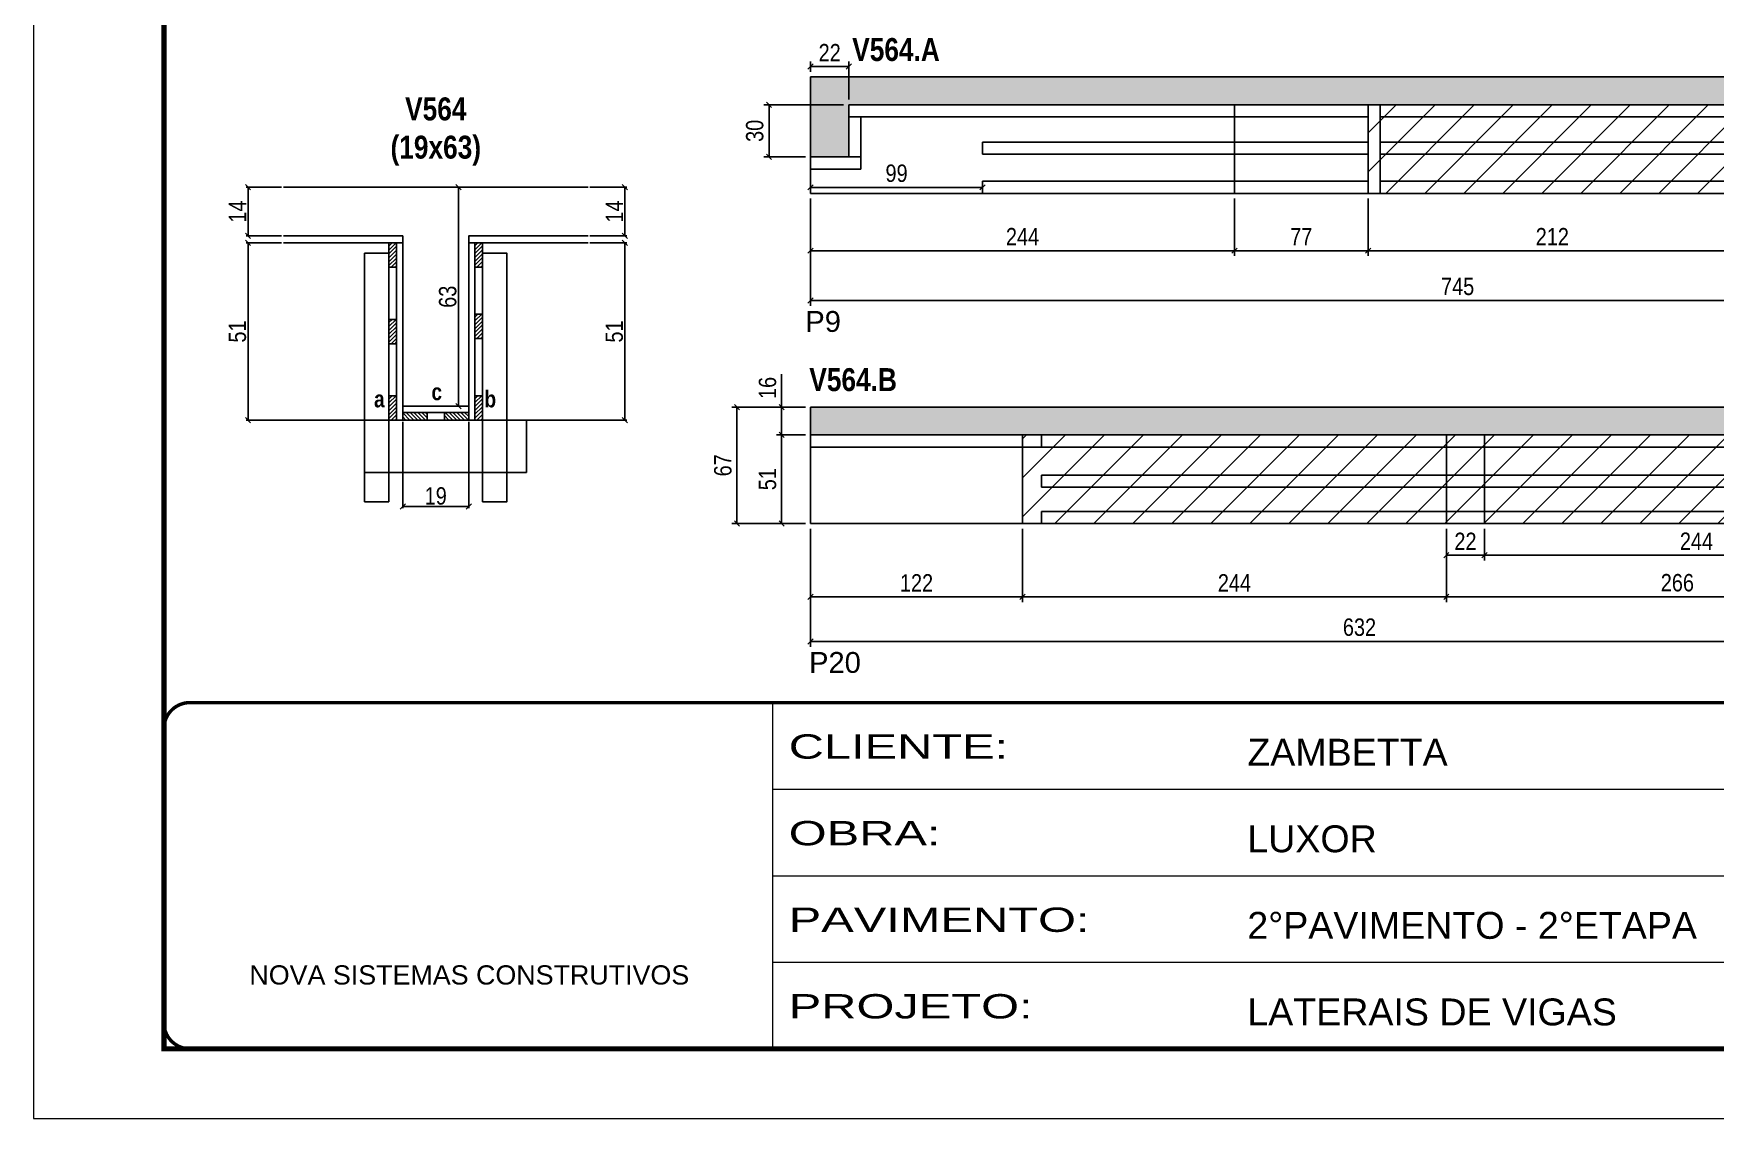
# Model space of a CAD drawing. Extents: x -15895 to 12929, y -2522 to 15173.
# Drawn here: x 3309 to 4278, y 7815 to 8439 of the extents above; entities that cross this region are included whole.
import ezdxf

# ---------------------------------------------------------------- set-up
doc = ezdxf.new("R2010")
doc.units = 0
doc.header["$PDMODE"] = 35
doc.header["$PDSIZE"] = -10
doc.linetypes.add('CONTINUO', pattern=[0])
doc.linetypes.add('DASHED', pattern=[0.75, 0.5, -0.25])
for name, color, linetype in [('5', 5, 'Continuous'), ('COTA', 241, 'Continuous'), ('detalhes', 4, 'Continuous'), ('NOMENCLATURA', 7, 'Continuous'), ('Painéis', 200, 'Continuous'), ('SARR_2.2x7', 40, 'Continuous'), ('SARR_3.5x7', 81, 'Continuous')]:
    doc.layers.add(name, color=color, linetype=linetype)
for name, color, linetype, lineweight in [('CONCRETO', 251, 'Continuous', 25), ('Folhas', 255, 'Continuous', 9), ('Hachura', 251, 'Continuous', 9), ('SARRAFO DE PRESSAO', 251, 'DASHED', 9)]:
    doc.layers.add(name, color=color, linetype=linetype, lineweight=lineweight)
doc.styles.add('ARIAL', font='arial.ttf')
doc.styles.add('COTA TECNICA', font='techl___.ttf', dxfattribs={"height": 10})
doc.styles.add('COTA TECNICA 2X', font='techl___.ttf', dxfattribs={"height": 10})
doc.styles.get("Standard").update_dxf_attribs({"font": 'arial.ttf'})
doc.styles.add('TECNICA', font='techb___.ttf', dxfattribs={"height": 10})
doc.styles.add('Tecnologia', font='')
doc.styles.get('Tecnologia').set_extended_font_data('Forgotten Futurist')
doc.dimstyles.new('PAINEL', dxfattribs={"dimtxt": 10, "dimasz": 3, "dimexe": 3, "dimexo": 3, "dimgap": 3, "dimtad": 1, "dimdec": 1, "dimzin": 12, "dimdsep": 46, "dimtxsty": 'COTA TECNICA', "dimblk1": 'OBLIQUE', "dimblk2": 'OBLIQUE', "dimsah": 1, "dimcen": 0.9, "dimclrd": 4, "dimclre": 4, "dimclrt": 240, "dimadec": 1, "dimazin": 3, "dimtfac": 1, "dimtdec": 1, "dimtmove": 0, "dimatfit": 3, "dimfxl": 1, "dimtolj": 1, "dimtzin": 12, "dimarcsym": 0})
doc.dimstyles.new('SECAO', dxfattribs={"dimscale": 0.333333, "dimtxt": 5, "dimasz": 9, "dimexe": 3, "dimexo": 3, "dimgap": 3, "dimtad": 1, "dimdec": 1, "dimlfac": 0.5, "dimzin": 12, "dimdsep": 46, "dimtxsty": 'COTA TECNICA 2X', "dimblk1": 'OBLIQUE', "dimblk2": 'OBLIQUE', "dimsah": 1, "dimcen": 0.9, "dimclrd": 4, "dimclre": 4, "dimclrt": 240, "dimadec": 1, "dimazin": 3, "dimtfac": 1, "dimtdec": 1, "dimtmove": 0, "dimatfit": 3, "dimfxl": 1, "dimtolj": 1, "dimtzin": 12, "dimarcsym": 0})
pattern_1 = [(135, (36757.3863, -115295.423), (-1.122532015, -1.122532015), [])]
pattern_2 = [(45, (-119998.322, -24916.792), (-1.122532015, 1.122532015), [])]
pattern_3 = [(45, (-119998.322, -25004.792), (-1.122532015, 1.122532015), [])]

# ---------------------------------------------------------------- blocks, each defined once
blk = doc.blocks.new('9999999999')
at = {"color": 30, "linetype": 'CONTINUO'}
for p, q in [((98564.56, 34230.21), (98564.56, 34429.45)), ((98564.56, 34379.64), (99583.98, 34379.64)), ((98564.56, 34329.83), (99487.98, 34329.83)), ((98564.56, 34280.02), (99487.98, 34280.02))]:
    blk.add_line(p, q, dxfattribs=at)
at = {"color": 30, "linetype": 'CONTINUO', "const_width": 2}
blk.add_lwpolyline([(99583.98, 34230.21), (99583.98, 34414.45, 0.414214), (99568.98, 34429.45), (98228.98, 34429.45, 0.414214), (98213.98, 34414.45), (98213.98, 34245.21, 0.414214), (98228.98, 34230.21), (99583.98, 34230.21)], format="xyb", dxfattribs=at)
at = {"layer": 'Folhas'}
blk.add_lwpolyline([(98138.98, 34190.21), (99623.98, 34190.21), (99623.98, 35240.21), (98138.98, 35240.21)], close=True, dxfattribs=at)
at = {"layer": 'Folhas', "color": 30, "const_width": 3}
blk.add_lwpolyline([(98213.98, 34230.21), (99583.98, 34230.21), (99583.98, 35200.21), (98213.98, 35200.21)], close=True, dxfattribs=at)
at = {"color": 7, "linetype": 'Continuous', "ltscale": 5, "style": 'ARIAL'}
for s, height, p in [('ZAMBETTA', 15.483, (98837.68, 34393.13)), ('LUXOR', 15.483, (98837.68, 34343.32)), ('2°PAVIMENTO - 2°ETAPA', 15.4829, (98837.68, 34293.51)), ('NOVA SISTEMAS CONSTRUTIVOS', 11.0592, (98263.19, 34267.21)), ('LATERAIS DE VIGAS', 15.4829, (98837.68, 34243.7))]:
    blk.add_text(s, height=height, dxfattribs=at).set_placement(p)
at = {"layer": 'Folhas', "color": 7, "style": 'Tecnologia', "width": 1.5}
for s, p in [('CLIENTE:', (98573.65, 34397.17)), ('OBRA:', (98573.65, 34347.31)), ('PAVIMENTO:', (98573.65, 34297.5)), ('PROJETO:', (98573.65, 34247.69))]:
    blk.add_text(s, height=14, dxfattribs=at).set_placement(p)
blk = doc.blocks.new('_Oblique')
at = {"color": 0, "linetype": 'ByBlock', "lineweight": -2}
blk.add_line((-0.5, -0.5), (0.5, 0.5), dxfattribs=at)
blk = doc.blocks.new('*D818')
at = {"layer": 'COTA', "color": 4, "lineweight": -2, "transparency": 16777216}
for p, q in [((3521.85, 8215.75), (3521.85, 8166)), ((3559.85, 8215.75), (3559.85, 8166)), ((3559.85, 8167), (3521.85, 8167))]:
    blk.add_line(p, q, dxfattribs=at)
at = {"layer": 'Defpoints', "color": 0, "transparency": 16777216}
for p in [(3521.85, 8216.75), (3559.85, 8216.75), (3521.85, 8167)]:
    blk.add_point(p, dxfattribs=at)
at = {"layer": 'COTA', "color": 4, "lineweight": -2, "transparency": 16777216, "xscale": 3, "yscale": 3, "zscale": 3, "rotation": 180}
blk.add_blockref('_Oblique', (3521.85, 8167), dxfattribs=at)
at = {"layer": 'COTA', "color": 4, "lineweight": -2, "transparency": 16777216, "xscale": 3, "yscale": 3, "zscale": 3}
blk.add_blockref('_Oblique', (3559.85, 8167), dxfattribs=at)
at = {"layer": 'COTA', "color": 240, "transparency": 16777216, "insert": (3540.85, 8173.08), "char_height": 10, "attachment_point": 5, "style": 'COTA TECNICA 2X'}
blk.add_mtext('\\A1;19', dxfattribs=at)
blk = doc.blocks.new('*D819')
at = {"layer": 'COTA', "color": 4, "lineweight": -2, "transparency": 16777216}
for p, q in [((3452.15, 8318.75), (3431.8, 8318.75)), ((3432.8, 8318.75), (3432.8, 8216.75)), ((3512.85, 8216.75), (3431.8, 8216.75))]:
    blk.add_line(p, q, dxfattribs=at)
at = {"layer": 'Defpoints', "color": 0, "transparency": 16777216}
for p in [(3453.15, 8318.75), (3432.8, 8216.75), (3513.85, 8216.75, 0)]:
    blk.add_point(p, dxfattribs=at)
at = {"layer": 'COTA', "color": 4, "lineweight": -2, "transparency": 16777216, "xscale": 3, "yscale": 3, "zscale": 3}
for p, rotation in [((3432.8, 8318.75), 90), ((3432.8, 8216.75), 270)]:
    blk.add_blockref('_Oblique', p, dxfattribs=dict(at, rotation=rotation))
at = {"layer": 'COTA', "color": 240, "transparency": 16777216, "insert": (3426.69, 8267.75), "char_height": 10, "attachment_point": 5, "rotation": 90, "style": 'COTA TECNICA 2X'}
blk.add_mtext('\\A1;51', dxfattribs=at)
blk = doc.blocks.new('*D820')
at = {"layer": 'COTA', "color": 4, "lineweight": -2, "transparency": 16777216}
for p, q in [((3629.55, 8318.75), (3650.77, 8318.75)), ((3649.77, 8318.75), (3649.77, 8216.75)), ((3568.85, 8216.75), (3650.77, 8216.75))]:
    blk.add_line(p, q, dxfattribs=at)
at = {"layer": 'Defpoints', "color": 0, "transparency": 16777216}
for p in [(3628.55, 8318.75), (3567.85, 8216.75, 0), (3649.77, 8216.75)]:
    blk.add_point(p, dxfattribs=at)
at = {"layer": 'COTA', "color": 4, "lineweight": -2, "transparency": 16777216, "xscale": 3, "yscale": 3, "zscale": 3}
for p, rotation in [((3649.77, 8318.75), 90), ((3649.77, 8216.75), 270)]:
    blk.add_blockref('_Oblique', p, dxfattribs=dict(at, rotation=rotation))
at = {"layer": 'COTA', "color": 240, "transparency": 16777216, "insert": (3643.66, 8267.75), "char_height": 10, "attachment_point": 5, "rotation": 90, "style": 'COTA TECNICA 2X'}
blk.add_mtext('\\A1;51', dxfattribs=at)
blk = doc.blocks.new('*D821')
at = {"layer": 'COTA', "color": 4, "lineweight": -2, "transparency": 16777216}
for p, q in [((3558.85, 8350.75), (3552.99, 8350.75)), ((3553.99, 8224.75), (3553.99, 8350.75)), ((3558.85, 8224.75), (3552.99, 8224.75))]:
    blk.add_line(p, q, dxfattribs=at)
at = {"layer": 'Defpoints', "color": 0, "transparency": 16777216}
for p in [(3553.99, 8350.75), (3559.85, 8350.75), (3559.85, 8224.75)]:
    blk.add_point(p, dxfattribs=at)
at = {"layer": 'COTA', "color": 4, "lineweight": -2, "transparency": 16777216, "xscale": 3, "yscale": 3, "zscale": 3}
for p, rotation in [((3553.99, 8350.75), 90), ((3553.99, 8224.75), 270)]:
    blk.add_blockref('_Oblique', p, dxfattribs=dict(at, rotation=rotation))
at = {"layer": 'COTA', "color": 240, "transparency": 16777216, "insert": (3547.77, 8287.75), "char_height": 10, "attachment_point": 5, "rotation": 90, "style": 'COTA TECNICA 2X'}
blk.add_mtext('\\A1;63', dxfattribs=at)
blk = doc.blocks.new('*D822')
at = {"layer": 'COTA', "color": 4, "lineweight": -2, "transparency": 16777216}
for p, q in [((3629.55, 8350.75), (3650.77, 8350.75)), ((3649.77, 8322.75), (3649.77, 8350.75)), ((3629.55, 8322.75), (3650.77, 8322.75))]:
    blk.add_line(p, q, dxfattribs=at)
at = {"layer": 'Defpoints', "color": 0, "transparency": 16777216}
for p in [(3628.55, 8350.75), (3649.77, 8350.75), (3628.55, 8322.75)]:
    blk.add_point(p, dxfattribs=at)
at = {"layer": 'COTA', "color": 4, "lineweight": -2, "transparency": 16777216, "xscale": 3, "yscale": 3, "zscale": 3}
for p, rotation in [((3649.77, 8350.75), 90), ((3649.77, 8322.75), 270)]:
    blk.add_blockref('_Oblique', p, dxfattribs=dict(at, rotation=rotation))
at = {"layer": 'COTA', "color": 240, "transparency": 16777216, "insert": (3643.69, 8336.75), "char_height": 10, "attachment_point": 5, "rotation": 90, "style": 'COTA TECNICA 2X'}
blk.add_mtext('\\A1;14', dxfattribs=at)
blk = doc.blocks.new('*D829')
at = {"layer": 'COTA', "color": 4, "lineweight": -2, "transparency": 16777216}
for p, q in [((3452.15, 8350.75), (3431.8, 8350.75)), ((3432.8, 8322.75), (3432.8, 8350.75)), ((3452.15, 8322.75), (3431.8, 8322.75))]:
    blk.add_line(p, q, dxfattribs=at)
at = {"layer": 'Defpoints', "color": 0, "transparency": 16777216}
for p in [(3432.8, 8350.75), (3453.15, 8350.75), (3453.15, 8322.75)]:
    blk.add_point(p, dxfattribs=at)
at = {"layer": 'COTA', "color": 4, "lineweight": -2, "transparency": 16777216, "xscale": 3, "yscale": 3, "zscale": 3}
for p, rotation in [((3432.8, 8350.75), 90), ((3432.8, 8322.75), 270)]:
    blk.add_blockref('_Oblique', p, dxfattribs=dict(at, rotation=rotation))
at = {"layer": 'COTA', "color": 240, "transparency": 16777216, "insert": (3426.73, 8336.75), "char_height": 10, "attachment_point": 5, "rotation": 90, "style": 'COTA TECNICA 2X'}
blk.add_mtext('\\A1;14', dxfattribs=at)
blk = doc.blocks.new('*D823')
at = {"layer": 'COTA', "color": 4, "lineweight": -2, "transparency": 16777216}
for p, q in [((3756.64, 8154.27), (3756.64, 8086.33)), ((4388.64, 8154.27), (4388.64, 8086.33)), ((4388.64, 8089.33), (3756.64, 8089.33))]:
    blk.add_line(p, q, dxfattribs=at)
at = {"layer": 'Defpoints', "color": 0, "transparency": 16777216}
for p in [(3756.64, 8157.27), (4388.64, 8157.27), (3756.64, 8089.33)]:
    blk.add_point(p, dxfattribs=at)
at = {"layer": 'COTA', "color": 4, "lineweight": -2, "transparency": 16777216, "xscale": 3, "yscale": 3, "zscale": 3, "rotation": 180}
blk.add_blockref('_Oblique', (3756.64, 8089.33), dxfattribs=at)
at = {"layer": 'COTA', "color": 4, "lineweight": -2, "transparency": 16777216, "xscale": 3, "yscale": 3, "zscale": 3}
blk.add_blockref('_Oblique', (4388.64, 8089.33), dxfattribs=at)
at = {"layer": 'COTA', "color": 240, "transparency": 16777216, "insert": (4072.64, 8097.55), "char_height": 10, "attachment_point": 5, "style": 'COTA TECNICA'}
blk.add_mtext('\\A1;632', dxfattribs=at)
blk = doc.blocks.new('*D824')
at = {"layer": 'COTA', "color": 4, "lineweight": -2, "transparency": 16777216}
for p, q in [((4144.64, 8154.27), (4144.64, 8136.01)), ((4388.64, 8154.27), (4388.64, 8136.01)), ((4388.64, 8139.01), (4144.64, 8139.01))]:
    blk.add_line(p, q, dxfattribs=at)
at = {"layer": 'Defpoints', "color": 0, "transparency": 16777216}
for p in [(4144.64, 8157.27), (4388.64, 8157.27), (4144.64, 8139.01)]:
    blk.add_point(p, dxfattribs=at)
at = {"layer": 'COTA', "color": 4, "lineweight": -2, "transparency": 16777216, "xscale": 3, "yscale": 3, "zscale": 3, "rotation": 180}
blk.add_blockref('_Oblique', (4144.64, 8139.01), dxfattribs=at)
at = {"layer": 'COTA', "color": 4, "lineweight": -2, "transparency": 16777216, "xscale": 3, "yscale": 3, "zscale": 3}
blk.add_blockref('_Oblique', (4388.64, 8139.01), dxfattribs=at)
at = {"layer": 'COTA', "color": 240, "transparency": 16777216, "insert": (4266.64, 8147.08), "char_height": 10, "attachment_point": 5, "style": 'COTA TECNICA'}
blk.add_mtext('\\A1;244', dxfattribs=at)
blk = doc.blocks.new('*D817')
at = {"layer": 'COTA', "color": 4, "lineweight": -2, "transparency": 16777216}
for p, q in [((3878.64, 8154.27), (3878.64, 8112.05)), ((4122.64, 8154.27), (4122.64, 8112.05)), ((4122.64, 8115.05), (3878.64, 8115.05))]:
    blk.add_line(p, q, dxfattribs=at)
at = {"layer": 'Defpoints', "color": 0, "transparency": 16777216}
for p in [(3878.64, 8157.27), (4122.64, 8157.27), (3878.64, 8115.05)]:
    blk.add_point(p, dxfattribs=at)
at = {"layer": 'COTA', "color": 4, "lineweight": -2, "transparency": 16777216, "xscale": 3, "yscale": 3, "zscale": 3, "rotation": 180}
blk.add_blockref('_Oblique', (3878.64, 8115.05), dxfattribs=at)
at = {"layer": 'COTA', "color": 4, "lineweight": -2, "transparency": 16777216, "xscale": 3, "yscale": 3, "zscale": 3}
blk.add_blockref('_Oblique', (4122.64, 8115.05), dxfattribs=at)
at = {"layer": 'COTA', "color": 240, "transparency": 16777216, "insert": (4000.64, 8123.12), "char_height": 10, "attachment_point": 5, "style": 'COTA TECNICA'}
blk.add_mtext('\\A1;244', dxfattribs=at)
blk = doc.blocks.new('*D825')
at = {"layer": 'COTA', "color": 4, "lineweight": -2, "transparency": 16777216}
for p, q in [((4122.64, 8154.27), (4122.64, 8136.01)), ((4144.64, 8154.27), (4144.64, 8136.01)), ((4144.64, 8139.01), (4122.64, 8139.01))]:
    blk.add_line(p, q, dxfattribs=at)
at = {"layer": 'Defpoints', "color": 0, "transparency": 16777216}
for p in [(4122.64, 8157.27), (4144.64, 8157.27), (4122.64, 8139.01)]:
    blk.add_point(p, dxfattribs=at)
at = {"layer": 'COTA', "color": 4, "lineweight": -2, "transparency": 16777216, "xscale": 3, "yscale": 3, "zscale": 3, "rotation": 180}
blk.add_blockref('_Oblique', (4122.64, 8139.01), dxfattribs=at)
at = {"layer": 'COTA', "color": 4, "lineweight": -2, "transparency": 16777216, "xscale": 3, "yscale": 3, "zscale": 3}
blk.add_blockref('_Oblique', (4144.64, 8139.01), dxfattribs=at)
at = {"layer": 'COTA', "color": 240, "transparency": 16777216, "insert": (4133.64, 8147.01), "char_height": 10, "attachment_point": 5, "style": 'COTA TECNICA'}
blk.add_mtext('\\A1;22', dxfattribs=at)
blk = doc.blocks.new('*D826')
at = {"layer": 'COTA', "color": 4, "lineweight": -2, "transparency": 16777216}
for p, q in [((3753.64, 8208.27), (3736.99, 8208.27)), ((3739.99, 8208.27), (3739.99, 8157.27)), ((3753.64, 8157.27), (3736.99, 8157.27))]:
    blk.add_line(p, q, dxfattribs=at)
at = {"layer": 'Defpoints', "color": 0, "transparency": 16777216}
for p in [(3756.64, 8208.27), (3739.99, 8157.27), (3756.64, 8157.27)]:
    blk.add_point(p, dxfattribs=at)
at = {"layer": 'COTA', "color": 4, "lineweight": -2, "transparency": 16777216, "xscale": 3, "yscale": 3, "zscale": 3}
for p, rotation in [((3739.99, 8208.27), 90), ((3739.99, 8157.27), 270)]:
    blk.add_blockref('_Oblique', p, dxfattribs=dict(at, rotation=rotation))
at = {"layer": 'COTA', "color": 240, "transparency": 16777216, "insert": (3731.88, 8182.77), "char_height": 10, "attachment_point": 5, "rotation": 90, "style": 'COTA TECNICA'}
blk.add_mtext('\\A1;51', dxfattribs=at)
blk = doc.blocks.new('*D827')
at = {"layer": 'COTA', "color": 4, "lineweight": -2, "transparency": 16777216}
for p, q in [((3739.99, 8224.27), (3739.99, 8243.29)), ((3753.64, 8224.27), (3736.99, 8224.27)), ((3739.99, 8208.27), (3739.99, 8224.27)), ((3753.64, 8208.27), (3736.99, 8208.27))]:
    blk.add_line(p, q, dxfattribs=at)
at = {"layer": 'Defpoints', "color": 0, "transparency": 16777216}
for p in [(3739.99, 8224.27), (3756.64, 8224.27), (3756.64, 8208.27)]:
    blk.add_point(p, dxfattribs=at)
at = {"layer": 'COTA', "color": 4, "lineweight": -2, "transparency": 16777216, "xscale": 3, "yscale": 3, "zscale": 3}
for p, rotation in [((3739.99, 8224.27), 90), ((3739.99, 8208.27), 270)]:
    blk.add_blockref('_Oblique', p, dxfattribs=dict(at, rotation=rotation))
at = {"layer": 'COTA', "color": 240, "transparency": 16777216, "insert": (3731.89, 8235.28), "char_height": 10, "attachment_point": 5, "rotation": 90, "style": 'COTA TECNICA'}
blk.add_mtext('\\A1;16', dxfattribs=at)
blk = doc.blocks.new('*D828')
at = {"layer": 'COTA', "color": 4, "lineweight": -2, "transparency": 16777216}
for p, q in [((3753.64, 8224.27), (3711.28, 8224.27)), ((3714.28, 8157.27), (3714.28, 8224.27)), ((3753.64, 8157.27), (3711.28, 8157.27))]:
    blk.add_line(p, q, dxfattribs=at)
at = {"layer": 'Defpoints', "color": 0, "transparency": 16777216}
for p in [(3714.28, 8224.27), (3756.64, 8224.27), (3756.64, 8157.27)]:
    blk.add_point(p, dxfattribs=at)
at = {"layer": 'COTA', "color": 4, "lineweight": -2, "transparency": 16777216, "xscale": 3, "yscale": 3, "zscale": 3}
for p, rotation in [((3714.28, 8224.27), 90), ((3714.28, 8157.27), 270)]:
    blk.add_blockref('_Oblique', p, dxfattribs=dict(at, rotation=rotation))
at = {"layer": 'COTA', "color": 240, "transparency": 16777216, "insert": (3706.18, 8190.77), "char_height": 10, "attachment_point": 5, "rotation": 90, "style": 'COTA TECNICA'}
blk.add_mtext('\\A1;67', dxfattribs=at)
blk = doc.blocks.new('*D830')
at = {"layer": 'COTA', "color": 4, "lineweight": -2, "transparency": 16777216}
for p, q in [((4122.64, 8154.27), (4122.64, 8112.05)), ((4388.64, 8154.27), (4388.64, 8112.05)), ((4122.64, 8115.05), (4388.64, 8115.05))]:
    blk.add_line(p, q, dxfattribs=at)
at = {"layer": 'Defpoints', "color": 0, "transparency": 16777216}
for p in [(4122.64, 8157.27), (4388.64, 8157.27), (4388.64, 8115.05)]:
    blk.add_point(p, dxfattribs=at)
at = {"layer": 'COTA', "color": 4, "lineweight": -2, "transparency": 16777216, "xscale": 3, "yscale": 3, "zscale": 3, "rotation": 180}
blk.add_blockref('_Oblique', (4122.64, 8115.05), dxfattribs=at)
at = {"layer": 'COTA', "color": 4, "lineweight": -2, "transparency": 16777216, "xscale": 3, "yscale": 3, "zscale": 3}
blk.add_blockref('_Oblique', (4388.64, 8115.05), dxfattribs=at)
at = {"layer": 'COTA', "color": 240, "transparency": 16777216, "insert": (4255.64, 8123.15), "char_height": 10, "attachment_point": 5, "style": 'COTA TECNICA'}
blk.add_mtext('\\A1;266', dxfattribs=at)
blk = doc.blocks.new('*D831')
at = {"layer": 'COTA', "color": 4, "lineweight": -2, "transparency": 16777216}
for p, q in [((3756.64, 8154.27), (3756.64, 8112.05)), ((3878.64, 8154.27), (3878.64, 8112.05)), ((3756.64, 8115.05), (3878.64, 8115.05))]:
    blk.add_line(p, q, dxfattribs=at)
at = {"layer": 'Defpoints', "color": 0, "transparency": 16777216}
for p in [(3756.64, 8157.27), (3878.64, 8157.27), (3878.64, 8115.05)]:
    blk.add_point(p, dxfattribs=at)
at = {"layer": 'COTA', "color": 4, "lineweight": -2, "transparency": 16777216, "xscale": 3, "yscale": 3, "zscale": 3, "rotation": 180}
blk.add_blockref('_Oblique', (3756.64, 8115.05), dxfattribs=at)
at = {"layer": 'COTA', "color": 4, "lineweight": -2, "transparency": 16777216, "xscale": 3, "yscale": 3, "zscale": 3}
blk.add_blockref('_Oblique', (3878.64, 8115.05), dxfattribs=at)
at = {"layer": 'COTA', "color": 240, "transparency": 16777216, "insert": (3817.64, 8123.11), "char_height": 10, "attachment_point": 5, "style": 'COTA TECNICA'}
blk.add_mtext('\\A1;122', dxfattribs=at)
blk = doc.blocks.new('*D1857')
at = {"layer": 'COTA', "color": 4, "lineweight": -2, "transparency": 16777216}
for p, q in [((3756.64, 8344.21), (3756.64, 8282.55)), ((4501.64, 8344.21), (4501.64, 8282.55)), ((3756.64, 8285.55), (4501.64, 8285.55))]:
    blk.add_line(p, q, dxfattribs=at)
at = {"layer": 'Defpoints', "color": 0, "transparency": 16777216}
for p in [(3756.64, 8347.21), (4501.64, 8347.21), (4501.64, 8285.55)]:
    blk.add_point(p, dxfattribs=at)
at = {"layer": 'COTA', "color": 4, "lineweight": -2, "transparency": 16777216, "xscale": 3, "yscale": 3, "zscale": 3, "rotation": 180}
blk.add_blockref('_Oblique', (3756.64, 8285.55), dxfattribs=at)
at = {"layer": 'COTA', "color": 4, "lineweight": -2, "transparency": 16777216, "xscale": 3, "yscale": 3, "zscale": 3}
blk.add_blockref('_Oblique', (4501.64, 8285.55), dxfattribs=at)
at = {"layer": 'COTA', "color": 240, "transparency": 16777216, "insert": (4129.14, 8293.66), "char_height": 10, "attachment_point": 5, "style": 'COTA TECNICA'}
blk.add_mtext('\\A1;745', dxfattribs=at)
blk = doc.blocks.new('*D1863')
at = {"layer": 'COTA', "color": 4, "lineweight": -2, "transparency": 16777216}
for p, q in [((3756.64, 8417.21), (3756.64, 8423.2)), ((3778.64, 8401.21), (3778.64, 8423.2)), ((3778.64, 8420.2), (3756.64, 8420.2))]:
    blk.add_line(p, q, dxfattribs=at)
at = {"layer": 'Defpoints', "color": 0, "transparency": 16777216}
for p in [(3756.64, 8420.2), (3756.64, 8414.21), (3778.64, 8398.21)]:
    blk.add_point(p, dxfattribs=at)
at = {"layer": 'COTA', "color": 4, "lineweight": -2, "transparency": 16777216, "xscale": 3, "yscale": 3, "zscale": 3, "rotation": 180}
blk.add_blockref('_Oblique', (3756.64, 8420.2), dxfattribs=at)
at = {"layer": 'COTA', "color": 4, "lineweight": -2, "transparency": 16777216, "xscale": 3, "yscale": 3, "zscale": 3}
blk.add_blockref('_Oblique', (3778.64, 8420.2), dxfattribs=at)
at = {"layer": 'COTA', "color": 240, "transparency": 16777216, "insert": (3767.64, 8428.2), "char_height": 10, "attachment_point": 5, "style": 'COTA TECNICA'}
blk.add_mtext('\\A1;22', dxfattribs=at)
blk = doc.blocks.new('*D1864')
at = {"layer": 'COTA', "color": 4, "lineweight": -2, "transparency": 16777216}
for p, q in [((3756.64, 8350.21), (3756.64, 8353.68)), ((3855.64, 8350.68), (3756.64, 8350.68)), ((3855.64, 8350.21), (3855.64, 8353.68))]:
    blk.add_line(p, q, dxfattribs=at)
at = {"layer": 'Defpoints', "color": 0, "transparency": 16777216}
for p in [(3756.64, 8350.68), (3756.64, 8347.21), (3855.64, 8347.21)]:
    blk.add_point(p, dxfattribs=at)
at = {"layer": 'COTA', "color": 4, "lineweight": -2, "transparency": 16777216, "xscale": 3, "yscale": 3, "zscale": 3, "rotation": 180}
blk.add_blockref('_Oblique', (3756.64, 8350.68), dxfattribs=at)
at = {"layer": 'COTA', "color": 4, "lineweight": -2, "transparency": 16777216, "xscale": 3, "yscale": 3, "zscale": 3}
blk.add_blockref('_Oblique', (3855.64, 8350.68), dxfattribs=at)
at = {"layer": 'COTA', "color": 240, "transparency": 16777216, "insert": (3806.14, 8358.77), "char_height": 10, "attachment_point": 5, "style": 'COTA TECNICA'}
blk.add_mtext('\\A1;99', dxfattribs=at)
blk = doc.blocks.new('*D1865')
at = {"layer": 'COTA', "color": 4, "lineweight": -2, "transparency": 16777216}
for p, q in [((3775.64, 8398.21), (3729.74, 8398.21)), ((3732.74, 8368.21), (3732.74, 8398.21)), ((3753.64, 8368.21), (3729.74, 8368.21))]:
    blk.add_line(p, q, dxfattribs=at)
at = {"layer": 'Defpoints', "color": 0, "transparency": 16777216}
for p in [(3732.74, 8398.21), (3778.64, 8398.21), (3756.64, 8368.21)]:
    blk.add_point(p, dxfattribs=at)
at = {"layer": 'COTA', "color": 4, "lineweight": -2, "transparency": 16777216, "xscale": 3, "yscale": 3, "zscale": 3}
for p, rotation in [((3732.74, 8398.21), 90), ((3732.74, 8368.21), 270)]:
    blk.add_blockref('_Oblique', p, dxfattribs=dict(at, rotation=rotation))
at = {"layer": 'COTA', "color": 240, "transparency": 16777216, "insert": (3724.52, 8383.21), "char_height": 10, "attachment_point": 5, "rotation": 90, "style": 'COTA TECNICA'}
blk.add_mtext('\\A1;30', dxfattribs=at)
blk = doc.blocks.new('*D1867')
at = {"layer": 'COTA', "color": 4, "lineweight": -2, "transparency": 16777216}
for p, q in [((4077.64, 8344.21), (4077.64, 8311.26)), ((4289.64, 8344.21), (4289.64, 8311.26)), ((4289.64, 8314.26), (4077.64, 8314.26))]:
    blk.add_line(p, q, dxfattribs=at)
at = {"layer": 'Defpoints', "color": 0, "transparency": 16777216}
for p in [(4077.64, 8347.21), (4289.64, 8347.21), (4077.64, 8314.26)]:
    blk.add_point(p, dxfattribs=at)
at = {"layer": 'COTA', "color": 4, "lineweight": -2, "transparency": 16777216, "xscale": 3, "yscale": 3, "zscale": 3, "rotation": 180}
blk.add_blockref('_Oblique', (4077.64, 8314.26), dxfattribs=at)
at = {"layer": 'COTA', "color": 4, "lineweight": -2, "transparency": 16777216, "xscale": 3, "yscale": 3, "zscale": 3}
blk.add_blockref('_Oblique', (4289.64, 8314.26), dxfattribs=at)
at = {"layer": 'COTA', "color": 240, "transparency": 16777216, "insert": (4183.64, 8322.32), "char_height": 10, "attachment_point": 5, "style": 'COTA TECNICA'}
blk.add_mtext('\\A1;212', dxfattribs=at)
blk = doc.blocks.new('*D1868')
at = {"layer": 'COTA', "color": 4, "lineweight": -2, "transparency": 16777216}
for p, q in [((4000.64, 8344.21), (4000.64, 8311.26)), ((4077.64, 8344.21), (4077.64, 8311.26)), ((4077.64, 8314.26), (4000.64, 8314.26))]:
    blk.add_line(p, q, dxfattribs=at)
at = {"layer": 'Defpoints', "color": 0, "transparency": 16777216}
for p in [(4000.64, 8347.21), (4077.64, 8347.21), (4000.64, 8314.26)]:
    blk.add_point(p, dxfattribs=at)
at = {"layer": 'COTA', "color": 4, "lineweight": -2, "transparency": 16777216, "xscale": 3, "yscale": 3, "zscale": 3, "rotation": 180}
blk.add_blockref('_Oblique', (4000.64, 8314.26), dxfattribs=at)
at = {"layer": 'COTA', "color": 4, "lineweight": -2, "transparency": 16777216, "xscale": 3, "yscale": 3, "zscale": 3}
blk.add_blockref('_Oblique', (4077.64, 8314.26), dxfattribs=at)
at = {"layer": 'COTA', "color": 240, "transparency": 16777216, "insert": (4039.14, 8322.33), "char_height": 10, "attachment_point": 5, "style": 'COTA TECNICA'}
blk.add_mtext('\\A1;77', dxfattribs=at)
blk = doc.blocks.new('*D1869')
at = {"layer": 'COTA', "color": 4, "lineweight": -2, "transparency": 16777216}
for p, q in [((3756.64, 8344.21), (3756.64, 8311.26)), ((4000.64, 8344.21), (4000.64, 8311.26)), ((4000.64, 8314.26), (3756.64, 8314.26))]:
    blk.add_line(p, q, dxfattribs=at)
at = {"layer": 'Defpoints', "color": 0, "transparency": 16777216}
for p in [(3756.64, 8347.21), (4000.64, 8347.21), (3756.64, 8314.26)]:
    blk.add_point(p, dxfattribs=at)
at = {"layer": 'COTA', "color": 4, "lineweight": -2, "transparency": 16777216, "xscale": 3, "yscale": 3, "zscale": 3, "rotation": 180}
blk.add_blockref('_Oblique', (3756.64, 8314.26), dxfattribs=at)
at = {"layer": 'COTA', "color": 4, "lineweight": -2, "transparency": 16777216, "xscale": 3, "yscale": 3, "zscale": 3}
blk.add_blockref('_Oblique', (4000.64, 8314.26), dxfattribs=at)
at = {"layer": 'COTA', "color": 240, "transparency": 16777216, "insert": (3878.64, 8322.33), "char_height": 10, "attachment_point": 5, "style": 'COTA TECNICA'}
blk.add_mtext('\\A1;244', dxfattribs=at)

msp = doc.modelspace()

# ---------------------------------------------------------------- hatches: boundary and pattern name
at = {"layer": 'COTA'}
h = msp.add_hatch(dxfattribs=at)
h.set_pattern_fill('AR-CONC', color=256, scale=0.03)
h.set_pattern_definition([(50, (-3066.1942, -953.6267), (5.46554, -0.4781726), [0.5715, -6.2865]), (355, (-3066.194, -953.6267), (-1.0573026, 5.7317054), [0.4572, -5.0292175]), (100.451445, (-3065.739, -953.6665), (4.4082374, 5.2535326), [0.4857003, -5.3427073]), (46.1842, (-3066.194, -952.103), (8.1323712, -1.26127), [0.85725, -9.42975]), (96.63556, (-3065.5165, -952.208), (7.122124, 7.4227837), [0.7285507, -8.014068]), (351.18415, (-3066.194, -952.103), (7.122124, 7.422784), [0.685799, -7.543792]), (21, (-3065.4322, -952.4837), (4.5484317, -3.067956), [0.5715, -6.2865]), (326, (-3065.432, -952.4837), (1.8540609, 5.525639), [0.4572, -5.0292]), (71.451445, (-3065.053, -952.7394), (6.4024926, 2.457683), [0.4857003, -5.3426981]), (37.5, (-3066.1942, -953.6267), (0.0926581, 2.53665117), [0, -4.96824, 0, -5.1054, 0, -5.04825]), (7.5, (-3066.1942, -953.6267), (2.0045899, 3.00541724), [0, -2.91084, 0, -4.85394, 0, -1.92405]), (327.5, (-3067.8935, -953.6267), (4.06771786, -0.17186232), [0, -1.905, 0, -5.9436, 0, -7.8867]), (317.5, (-3068.6555, -953.6267), (4.4438754, 0.7627947), [0, -2.4765, 0, -3.94716, 0, -5.6007])])
h.paths.add_polyline_path([(3756.64, 8414.21), (3756.64, 8368.21), (3778.64, 8368.21), (3778.64, 8398.21), (4501.64, 8398.21), (4501.64, 8414.21)])
h = msp.add_hatch(dxfattribs=at)
h.set_pattern_fill('AR-CONC', color=256, scale=0.03)
h.set_pattern_definition([(50, (156.739, -3980.9033), (5.46554, -0.4781726), [0.5715, -6.2865]), (355, (156.739, -3980.903), (-1.0573026, 5.7317054), [0.4572, -5.0292175]), (100.451445, (157.1943, -3980.943), (4.4082374, 5.2535326), [0.4857003, -5.3427073]), (46.1842, (156.739, -3979.379), (8.1323712, -1.26127), [0.85725, -9.42975]), (96.63556, (157.4165, -3979.484), (7.122124, 7.4227837), [0.7285507, -8.014068]), (351.18415, (156.739, -3979.379), (7.122124, 7.422784), [0.685799, -7.543792]), (21, (157.501, -3979.7603), (4.5484317, -3.067956), [0.5715, -6.2865]), (326, (157.501, -3979.76), (1.8540609, 5.525639), [0.4572, -5.0292]), (71.451445, (157.88, -3980.016), (6.4024926, 2.457683), [0.4857003, -5.3426981]), (37.5, (156.7388, -3980.9033), (0.0926581, 2.53665117), [0, -4.96824, 0, -5.1054, 0, -5.04825]), (7.5, (156.7388, -3980.9033), (2.0045899, 3.00541724), [0, -2.91084, 0, -4.85394, 0, -1.92405]), (327.5, (155.0395, -3980.9033), (4.06771786, -0.17186232), [0, -1.905, 0, -5.9436, 0, -7.8867]), (317.5, (154.2775, -3980.9033), (4.4438754, 0.7627947), [0, -2.4765, 0, -3.94716, 0, -5.6007])])
h.paths.add_polyline_path([(3756.64, 8224.27), (3756.64, 8208.27), (4388.64, 8208.27), (4388.64, 8224.27)])
at = {"layer": 'Hachura', "linetype": 'ByBlock'}
h = msp.add_hatch(dxfattribs=at)
h.set_pattern_fill('ANSI31', color=256, scale=5)
h.set_pattern_definition([(45, (-4768.5, -351.854), (-11.22532, 11.22532), [])])
h.paths.add_polyline_path([(4289.64, 8398.21), (4077.64, 8398.21), (4077.64, 8347.21), (4289.64, 8347.21)])
h.paths.add_polyline_path([(4501.64, 8398.21), (4289.64, 8398.21), (4289.64, 8347.21), (4501.64, 8347.21)])
h = msp.add_hatch(dxfattribs=at)
h.set_pattern_fill('ANSI31', color=256, scale=5)
h.set_pattern_definition([(45, (-4745.479, -328.36), (-11.22532, 11.22532), [])])
h.paths.add_polyline_path([(4122.64, 8208.27), (3878.64, 8208.27), (3878.64, 8157.27), (4122.64, 8157.27)])
h.paths.add_polyline_path([(4144.64, 8208.27), (4122.64, 8208.27), (4122.64, 8157.27), (4144.64, 8157.27)])
h.paths.add_polyline_path([(4388.64, 8208.27), (4144.64, 8208.27), (4144.64, 8157.27), (4388.64, 8157.27)])
at = {"layer": 'SARR_2.2x7'}
h = msp.add_hatch(dxfattribs=at)
h.set_pattern_fill('ANSI31', color=256, scale=0.5)
h.set_pattern_definition(pattern_2)
h.paths.add_polyline_path([(3513.85, 8304.75), (3518.25, 8304.75), (3518.25, 8318.75), (3513.85, 8318.75)])
h = msp.add_hatch(dxfattribs=at)
h.set_pattern_fill('ANSI31', color=256, scale=0.5)
h.set_pattern_definition(pattern_2)
h.paths.add_polyline_path([(3567.85, 8304.75), (3563.45, 8304.75), (3563.45, 8318.75), (3567.85, 8318.75)])
h = msp.add_hatch(dxfattribs=at)
h.set_pattern_fill('ANSI31', color=256, scale=0.5)
h.set_pattern_definition([(45, (-119998.322, -24957.792), (-1.122532015, 1.122532015), [])])
h.paths.add_polyline_path([(3567.85, 8263.75), (3563.45, 8263.75), (3563.45, 8277.75), (3567.85, 8277.75)])
h = msp.add_hatch(dxfattribs=at)
h.set_pattern_fill('ANSI31', color=256, scale=0.5)
h.set_pattern_definition([(45, (-119998.322, -24960.792), (-1.122532015, 1.122532015), [])])
h.paths.add_polyline_path([(3513.85, 8260.75), (3518.25, 8260.75), (3518.25, 8274.75), (3513.85, 8274.75)])
h = msp.add_hatch(dxfattribs=at)
h.set_pattern_fill('ANSI31', color=256, scale=0.5)
h.set_pattern_definition(pattern_3)
h.paths.add_polyline_path([(3513.85, 8216.75), (3518.25, 8216.75), (3518.25, 8230.75), (3513.85, 8230.75)])
h = msp.add_hatch(dxfattribs=at)
h.set_pattern_fill('ANSI31', color=256, scale=0.5)
h.set_pattern_definition(pattern_3)
h.paths.add_polyline_path([(3567.85, 8216.75), (3563.45, 8216.75), (3563.45, 8230.75), (3567.85, 8230.75)])
h = msp.add_hatch(dxfattribs=at)
h.set_pattern_fill('ANSI31', color=256, scale=0.5, angle=90)
h.set_pattern_definition(pattern_1)
h.paths.add_polyline_path([(3535.85, 8216.75), (3535.85, 8221.15), (3521.85, 8221.15), (3521.85, 8216.75)])
h = msp.add_hatch(dxfattribs=at)
h.set_pattern_fill('ANSI31', color=256, scale=0.5, angle=90)
h.set_pattern_definition(pattern_1)
h.paths.add_polyline_path([(3545.85, 8221.15), (3545.85, 8216.75), (3559.85, 8216.75), (3559.85, 8221.15)])

# ---------------------------------------------------------------- linework, layer by layer
at = {"layer": 'CONCRETO', "linetype": 'Continuous'}
msp.add_line((3628.55, 8350.75), (3453.15, 8350.75), dxfattribs=at)
at = {"layer": 'COTA'}
for p, q in [((3756.64, 8368.21), (3756.64, 8414.21)), ((3756.64, 8414.21), (4501.64, 8414.21)), ((3855.64, 8376.71), (3855.64, 8369.71)), ((3778.64, 8368.21), (3785.64, 8368.21)), ((3785.64, 8368.21), (3785.64, 8361.21)), ((3855.64, 8354.21), (3855.64, 8347.21)), ((4388.64, 8224.27), (3756.64, 8224.27)), ((3756.64, 8224.27), (3756.64, 8208.27))]:
    msp.add_line(p, q, dxfattribs=at)
at = {"layer": 'Painéis', "linetype": 'ByBlock'}
for p, q in [((3778.64, 8398.21), (4501.64, 8398.21)), ((3778.64, 8368.21), (3778.64, 8398.21)), ((4000.64, 8347.21), (4000.64, 8398.21)), ((4077.64, 8398.21), (4077.64, 8347.21)), ((3756.64, 8347.21), (3756.64, 8368.21)), ((3756.64, 8368.21), (3778.64, 8368.21)), ((4501.64, 8347.21), (3756.64, 8347.21)), ((3756.64, 8157.27), (3756.64, 8208.27)), ((3756.64, 8208.27), (4388.64, 8208.27)), ((3878.64, 8157.27), (3878.64, 8208.27)), ((4122.64, 8157.27), (4122.64, 8208.27)), ((4144.64, 8208.27), (4144.64, 8157.27)), ((4388.64, 8157.27), (3756.64, 8157.27))]:
    msp.add_line(p, q, dxfattribs=at)
at = {"layer": 'Painéis', "linetype": 'Continuous', "elevation": 0}
for points in [[(3453.15, 8318.75), (3521.85, 8318.75), (3521.85, 8322.75), (3453.15, 8322.75)], [(3628.55, 8318.75), (3559.85, 8318.75), (3559.85, 8322.75), (3628.55, 8322.75)]]:
    msp.add_lwpolyline(points, dxfattribs=at)
at = {"layer": 'Painéis', "linetype": 'Continuous'}
for points in [[(3518.25, 8216.75), (3518.25, 8318.75), (3521.85, 8318.75), (3521.85, 8216.75)], [(3563.45, 8216.75), (3563.45, 8318.75), (3559.85, 8318.75), (3559.85, 8216.75)], [(3559.85, 8224.75), (3521.85, 8224.75), (3521.85, 8221.15), (3559.85, 8221.15)]]:
    msp.add_lwpolyline(points, close=True, dxfattribs=at)
at = {"layer": 'SARR_2.2x7', "linetype": 'Continuous'}
for p, q in [((4084.64, 8398.21), (4084.64, 8347.21)), ((3778.64, 8391.21), (4000.64, 8391.21)), ((3785.64, 8368.21), (3785.64, 8391.21)), ((4000.64, 8391.21), (4077.64, 8391.21)), ((4084.64, 8391.21), (4289.64, 8391.21)), ((3855.64, 8376.71), (4000.64, 8376.71)), ((4000.64, 8376.71), (4077.64, 8376.71)), ((4084.64, 8376.71), (4289.64, 8376.71)), ((3855.64, 8369.71), (4000.64, 8369.71)), ((4000.64, 8369.71), (4077.64, 8369.71)), ((4084.64, 8369.71), (4289.64, 8369.71)), ((3756.64, 8361.21), (3785.64, 8361.21)), ((3855.64, 8354.21), (4000.64, 8354.21)), ((4000.64, 8354.21), (4077.64, 8354.21)), ((4084.64, 8354.21), (4289.64, 8354.21)), ((3878.64, 8201.27), (3756.64, 8201.27)), ((3889.64, 8201.27), (3878.64, 8201.27)), ((3889.64, 8201.27), (3889.64, 8208.27)), ((4122.64, 8201.27), (3889.64, 8201.27)), ((4381.64, 8201.27), (4122.64, 8201.27)), ((3889.64, 8178.11), (3889.64, 8185.11)), ((4122.64, 8185.11), (3889.64, 8185.11)), ((4381.64, 8185.11), (4122.64, 8185.11)), ((4122.64, 8178.11), (3889.64, 8178.11)), ((4381.64, 8178.11), (4122.64, 8178.11)), ((3889.64, 8157.27), (3889.64, 8164.27)), ((4122.64, 8164.27), (3889.64, 8164.27)), ((4381.64, 8164.27), (4122.64, 8164.27))]:
    msp.add_line(p, q, dxfattribs=at)
at = {"layer": 'SARR_2.2x7'}
for points in [[(3518.25, 8318.75), (3518.25, 8304.75), (3513.85, 8304.75), (3513.85, 8318.75)], [(3563.45, 8318.75), (3563.45, 8304.75), (3567.85, 8304.75), (3567.85, 8318.75)], [(3563.45, 8277.75), (3563.45, 8263.75), (3567.85, 8263.75), (3567.85, 8277.75)], [(3518.25, 8274.75), (3518.25, 8260.75), (3513.85, 8260.75), (3513.85, 8274.75)], [(3518.25, 8230.75), (3518.25, 8216.75), (3513.85, 8216.75), (3513.85, 8230.75)], [(3563.45, 8230.75), (3563.45, 8216.75), (3567.85, 8216.75), (3567.85, 8230.75)], [(3521.85, 8221.15), (3535.85, 8221.15), (3535.85, 8216.75), (3521.85, 8216.75)], [(3559.85, 8221.15), (3545.85, 8221.15), (3545.85, 8216.75), (3559.85, 8216.75)]]:
    msp.add_lwpolyline(points, close=True, dxfattribs=at)
at = {"layer": 'SARR_3.5x7'}
for points in [[(3513.85, 8312.75), (3499.85, 8312.75), (3499.85, 8169.77), (3513.85, 8169.77)], [(3567.85, 8312.75), (3581.85, 8312.75), (3581.85, 8169.77), (3567.85, 8169.77)], [(3499.85, 8216.75), (3593.03, 8216.75), (3593.03, 8186.66), (3499.85, 8186.66)]]:
    msp.add_lwpolyline(points, close=True, dxfattribs=at)

# ---------------------------------------------------------------- block references
at = {"layer": 'SARRAFO DE PRESSAO', "color": 6, "linetype": 'ByBlock'}
msp.add_blockref('9999999999', (-94829.61, -26375.22), dxfattribs=at)

# ---------------------------------------------------------------- texts
at = {"layer": '5', "linetype": 'Continuous'}
for s, p in [('P9', (3753.63, 8267.53)), ('P20', (3755.77, 8071.32))]:
    msp.add_text(s, height=12, rotation=359.99996, dxfattribs=at).set_placement(p)
at = {"layer": 'detalhes', "style": 'TECNICA'}
for s, p in [('a', (3505.33, 8224.11)), ('c', (3538.39, 8228.22)), ('b', (3568.89, 8224.1))]:
    msp.add_text(s, height=9.6, dxfattribs=at).set_placement(p)
at = {"layer": 'NOMENCLATURA', "style": 'TECNICA'}
for s, p in [('V564.A', (3780.61, 8423.4)), ('V564.B', (3755.92, 8233.46))]:
    msp.add_text(s, height=13.2, dxfattribs=at).set_placement(p)
at = {"layer": 'NOMENCLATURA', "insert": (3540.88, 8402.44), "char_height": 13.2, "attachment_point": 2, "style": 'TECNICA'}
msp.add_mtext_dynamic_manual_height_columns('V564\\P(19x63)', width=300.2766, gutter_width=1, heights=[0], dxfattribs=at)

# ---------------------------------------------------------------- dimensions: what is measured, and where the dimension line sits
at = {"layer": 'COTA'}
for base, p1, p2, angle, dimstyle, picture, middle in [((3756.64, 8420.2), (3778.64, 8398.21), (3756.64, 8414.21), 180, 'PAINEL', '*D1863', (3767.64, 8428.2)), ((3732.74, 8398.21), (3756.64, 8368.21), (3778.64, 8398.21), 90, 'PAINEL', '*D1865', (3724.52, 8383.21)), ((3756.64, 8350.68), (3855.64, 8347.21), (3756.64, 8347.21), 180, 'PAINEL', '*D1864', (3806.14, 8358.77)), ((3432.8, 8350.75), (3453.15, 8322.75), (3453.15, 8350.75), 90, 'SECAO', '*D829', (3426.73, 8336.75)), ((3649.77, 8350.75), (3628.55, 8322.75), (3628.55, 8350.75), 90, 'SECAO', '*D822', (3643.69, 8336.75)), ((4501.64, 8285.55), (3756.64, 8347.21), (4501.64, 8347.21), 180, 'PAINEL', '*D1857', (4129.14, 8293.66)), ((3432.8, 8216.75, 0), (3453.15, 8318.75), (3513.85, 8216.75), 90, 'SECAO', '*D819', (3426.69, 8267.75, 0)), ((3649.77, 8216.75, 0), (3628.55, 8318.75), (3567.85, 8216.75), 90, 'SECAO', '*D820', (3643.66, 8267.75, 0)), ((3739.99, 8224.27), (3756.64, 8208.27), (3756.64, 8224.27), 90, 'PAINEL', '*D827', (3731.89, 8235.28)), ((3714.28, 8224.27), (3756.64, 8157.27), (3756.64, 8224.27), 90, 'PAINEL', '*D828', (3706.18, 8190.77)), ((3739.99, 8157.27), (3756.64, 8208.27), (3756.64, 8157.27), 90, 'PAINEL', '*D826', (3731.88, 8182.77)), ((4122.64, 8139.01), (4144.64, 8157.27), (4122.64, 8157.27), 180, 'PAINEL', '*D825', (4133.64, 8147.01)), ((4144.64, 8139.01), (4388.64, 8157.27), (4144.64, 8157.27), 180, 'PAINEL', '*D824', (4266.64, 8147.08))]:
    dim = msp.add_linear_dim(base=base, p1=p1, p2=p2, angle=angle, dimstyle=dimstyle, dxfattribs=at)
    dim.commit()
    dim.dimension.update_dxf_attribs({"geometry": picture, "text_midpoint": middle})
for base, p1, p2, angle, picture, middle in [((3553.99, 8350.75), (3559.85, 8224.75), (3559.85, 8350.75), 90, '*D821', (3553.99, 8287.75)), ((3521.85, 8167), (3559.85, 8216.75), (3521.85, 8216.75), 180, '*D818', (3540.85, 8167))]:
    dim = msp.add_linear_dim(base=base, p1=p1, p2=p2, angle=angle, dimstyle='SECAO', dxfattribs=at)
    dim.commit()
    dim.dimension.update_dxf_attribs({"geometry": picture, "text_midpoint": middle, "dimtype": 160})
for base, p1, p2, picture, middle in [((3756.64, 8314.26), (4000.64, 8347.21), (3756.64, 8347.21), '*D1869', (3878.64, 8322.33)), ((4000.64, 8314.26), (4077.64, 8347.21), (4000.64, 8347.21), '*D1868', (4039.14, 8322.33)), ((4077.64, 8314.26), (4289.64, 8347.21), (4077.64, 8347.21), '*D1867', (4183.64, 8322.32))]:
    dim = msp.add_linear_dim(base=base, p1=p1, p2=p2, dimstyle='PAINEL', override={"dimtmove": 1}, dxfattribs=at)
    dim.commit()
    dim.dimension.update_dxf_attribs({"geometry": picture, "text_midpoint": middle})
for base, p1, p2, picture, middle in [((3756.64, 8089.33), (4388.64, 8157.27), (3756.64, 8157.27), '*D823', (4072.64, 8097.55)), ((3878.64, 8115.05), (3756.64, 8157.27), (3878.64, 8157.27), '*D831', (3817.64, 8123.11)), ((4388.64, 8115.05), (4122.64, 8157.27), (4388.64, 8157.27), '*D830', (4255.64, 8123.15))]:
    dim = msp.add_linear_dim(base=base, p1=p1, p2=p2, dimstyle='PAINEL', dxfattribs=at)
    dim.commit()
    dim.dimension.update_dxf_attribs({"geometry": picture, "text_midpoint": middle})
dim = msp.add_linear_dim(base=(3878.64, 8115.05), p1=(4122.64, 8157.27), p2=(3878.64, 8157.27), angle=180, dimstyle='PAINEL', override={"dimtmove": 1}, dxfattribs=at)
dim.commit()
dim.dimension.update_dxf_attribs({"geometry": '*D817', "text_midpoint": (4000.64, 8123.12)})

doc.saveas('drawing.dxf')
